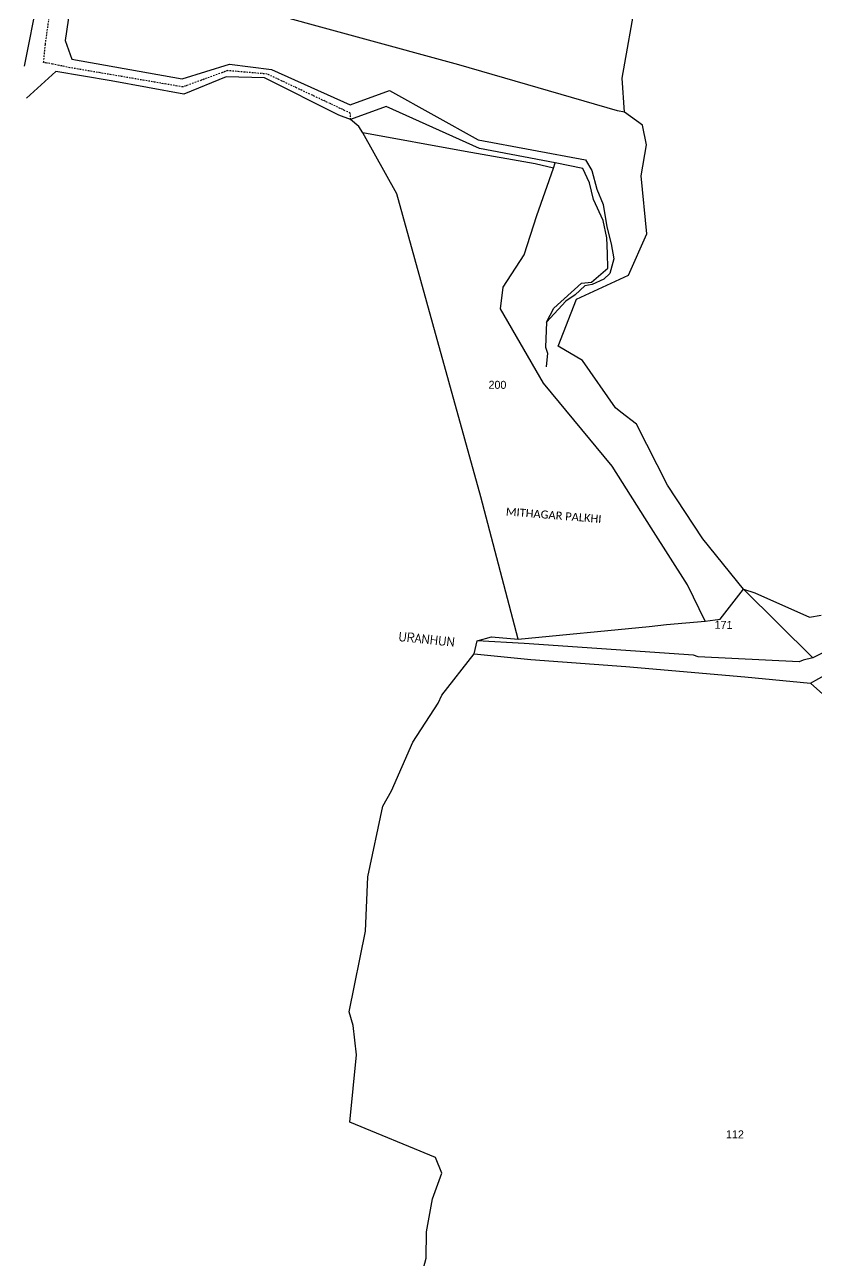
# Model space of a CAD drawing. Header units: metres. Extents: x 283891 to 286762, y 2086732 to 2090354.
# Drawn here: x 283912 to 284791, y 2088093 to 2089464 of the extents above; entities that cross this region are included whole.
import ezdxf
from ezdxf.enums import TextEntityAlignment as Align

# ---------------------------------------------------------------- set-up
doc = ezdxf.new("R2010")
doc.units = ezdxf.units.M
doc.header["$LTSCALE"] = 0.3
doc.header["$MEASUREMENT"] = 0
doc.linetypes.add('DASHDOT', pattern=[1, 0.5, -0.25, 0, -0.25])
for name, color, linetype in [('LINE_WATER', 4, 'Continuous'), ('POLY_PARCEL', 6, 'Continuous'), ('POLY_ROAD', 30, 'Continuous'), ('POLY_WATER', 4, 'Continuous'), ('TEXT_MAPIN', 7, 'Continuous'), ('TEXT_MAPOUT', 7, 'Continuous'), ('TEXT_PARCEL', 7, 'Continuous'), ('V_BOUND_LINE', 7, 'Continuous'), ('V_BOUND_STREAM_LINE', 7, 'DASHDOT')]:
    doc.layers.add(name, color=color, linetype=linetype)
doc.styles.add('Legend', font='calibri.ttf')
doc.styles.get("Standard").update_dxf_attribs({"font": 'simplex.shx'})
doc.styles.add('TEXT_MAP', font='', dxfattribs={"height": 1.8})
doc.styles.get('TEXT_MAP').set_extended_font_data('Kruti Dev 050')

msp = doc.modelspace()

# ---------------------------------------------------------------- linework, layer by layer
at = {"layer": 'LINE_WATER'}
for p, q in [((284491.2, 2089133.5), (284490.1, 2089105.7)), ((284490.1, 2089105.7), (284492.5, 2089099.2)), ((284492.5, 2089099.2), (284490.9, 2089084))]:
    msp.add_line(p, q, dxfattribs=at)
at = {"layer": 'POLY_PARCEL'}
for p, q in [((284575.1, 2089404.2), (284594, 2089509)), ((284393.9, 2089418.9), (284164.9, 2089481.4)), ((284570, 2089368), (284393.9, 2089418.9)), ((284577.8, 2089366.4), (284575.1, 2089404.2)), ((284577.8, 2089366.4), (284570, 2089368)), ((284598, 2089352.3), (284577.8, 2089366.4)), ((284401.1, 2089322.8), (284287.3, 2089343.8)), ((284602.4, 2089330.2), (284598, 2089352.3)), ((284596.3, 2089295.8), (284602.4, 2089330.2)), ((284478.6, 2089309.3), (284401.1, 2089322.8)), ((284499, 2089304.4), (284478.6, 2089309.3)), ((284480.7, 2089252), (284499, 2089304.4)), ((284499, 2089304.4), (284501, 2089310.3)), ((284602.6, 2089231.5), (284596.3, 2089295.8)), ((284466.6, 2089208.2), (284480.7, 2089252)), ((284582.2, 2089185.6), (284602.6, 2089231.5)), ((284443.3, 2089172.5), (284466.6, 2089208.2)), ((284524.7, 2089159.1), (284582.2, 2089185.6)), ((284440.3, 2089148.5), (284443.3, 2089172.5)), ((284504.3, 2089107.1), (284524.7, 2089159.1)), ((284488, 2089066), (284440.3, 2089148.5)), ((284531.2, 2089090.9), (284504.3, 2089107.1)), ((284567.9, 2089038.7), (284531.2, 2089090.9)), ((284564.3, 2088973.8), (284488, 2089066)), ((284573.8, 2089033.8), (284567.9, 2089038.7)), ((284591, 2089020.6), (284573.8, 2089033.8)), ((284625.5, 2088952.7), (284591, 2089020.6)), ((284607.3, 2088905.5), (284564.3, 2088973.8)), ((284664.7, 2088893.4), (284625.5, 2088952.7)), ((284647.9, 2088842.2), (284607.3, 2088905.5)), ((284709.8, 2088837.3), (284664.7, 2088893.4)), ((284667.4, 2088801.9), (284647.9, 2088842.2)), ((284684.1, 2088804), (284709.8, 2088837.3)), ((284709.8, 2088837.3), (284722.6, 2088833.3)), ((284709.8, 2088837.3), (284787.1, 2088761.1)), ((284722.6, 2088833.3), (284783.1, 2088806.5)), ((284783.1, 2088806.5), (284796.2, 2088808.7)), ((284459.8, 2088782.1), (284605.3, 2088795.9)), ((284605.3, 2088795.9), (284624.6, 2088798.3)), ((284624.6, 2088798.3), (284667.4, 2088801.9)), ((284667.4, 2088801.9), (284684.1, 2088804)), ((284784.5, 2088733.1), (284864.1, 2088661.6))]:
    msp.add_line(p, q, dxfattribs=at)
at = {"layer": 'POLY_ROAD'}
for p, q in [((284850.2, 2088793.2), (284787.1, 2088761.1)), ((284466.3, 2088777.3), (284414.3, 2088779.9)), ((284654.3, 2088764.2), (284466.3, 2088777.3)), ((284784.5, 2088733.1), (284845.2, 2088767.7)), ((284411.1, 2088765.6), (284473.9, 2088759.3)), ((284473.9, 2088759.3), (284579.5, 2088751.7)), ((284659.6, 2088762.5), (284654.3, 2088764.2)), ((284771.8, 2088756.8), (284659.6, 2088762.5)), ((284776.2, 2088758.6), (284771.8, 2088756.8)), ((284787.1, 2088761.1), (284776.2, 2088758.6)), ((284579.5, 2088751.7), (284711.4, 2088740.1)), ((284711.4, 2088740.1), (284784.5, 2088733.1))]:
    msp.add_line(p, q, dxfattribs=at)
at = {"layer": 'POLY_WATER'}
for p, q in [((283972.9, 2089557.3), (283956.9, 2089446)), ((283911.9, 2089417.6), (283931.7, 2089518.3)), ((283956.9, 2089446), (283964.1, 2089425.5)), ((283964.1, 2089425.5), (284086.9, 2089403.5)), ((283946.4, 2089411.7), (283914.1, 2089382)), ((284007.9, 2089401.3), (283946.4, 2089411.7)), ((284086.9, 2089403.5), (284139.4, 2089419.7)), ((284139.4, 2089419.7), (284185.9, 2089414)), ((284185.9, 2089414), (284273.4, 2089374.5)), ((284088.6, 2089386.6), (284007.9, 2089401.3)), ((284135.5, 2089405.7), (284088.6, 2089386.6)), ((284178.2, 2089404.6), (284135.5, 2089405.7)), ((284260.8, 2089363.1), (284178.2, 2089404.6)), ((284273.4, 2089374.5), (284316.8, 2089390.5)), ((284316.8, 2089390.5), (284415.5, 2089335.8)), ((284313.3, 2089373), (284273.7, 2089358.4)), ((284416.8, 2089326.4), (284313.3, 2089373)), ((284273.7, 2089358.4), (284260.8, 2089363.1)), ((284415.5, 2089335.8), (284534.6, 2089313.8)), ((284501, 2089310.3), (284416.8, 2089326.4)), ((284531.5, 2089304.2), (284501, 2089310.3)), ((284539, 2089288.1), (284531.5, 2089304.2)), ((284534.6, 2089313.8), (284541.4, 2089301.8)), ((284541.4, 2089301.8), (284547, 2089281.1)), ((284543.4, 2089269.6), (284539, 2089288.1)), ((284547, 2089281.1), (284554.1, 2089264.3)), ((284554, 2089246.2), (284543.4, 2089269.6)), ((284554.1, 2089264.3), (284558.4, 2089239.5)), ((284558.3, 2089227.3), (284554, 2089246.2)), ((284558.4, 2089239.5), (284563.1, 2089220.3)), ((284558.9, 2089209.9), (284558.3, 2089227.3)), ((284563.1, 2089220.3), (284566.1, 2089203.9)), ((284559.4, 2089193.5), (284558.9, 2089209.9)), ((284541.1, 2089178), (284559.4, 2089193.5)), ((284566.1, 2089203.9), (284561.4, 2089187.6)), ((284530, 2089176.7), (284541.1, 2089178)), ((284554.8, 2089181.4), (284541.8, 2089175.2)), ((284561.4, 2089187.6), (284554.8, 2089181.4)), ((284499.4, 2089149.1), (284530, 2089176.7)), ((284522.9, 2089163.9), (284512.7, 2089157)), ((284533.8, 2089173.9), (284522.9, 2089163.9)), ((284541.8, 2089175.2), (284533.8, 2089173.9)), ((284512.7, 2089157), (284491.2, 2089133.5)), ((284491.2, 2089133.5), (284499.4, 2089149.1))]:
    msp.add_line(p, q, dxfattribs=at)
at = {"layer": 'V_BOUND_LINE'}
for p, q in [((284283, 2089350.6), (284273.7, 2089358.4)), ((284287.3, 2089343.8), (284283, 2089350.6)), ((284325.2, 2089275.9), (284287.3, 2089343.8)), ((284365, 2089131.8), (284325.2, 2089275.9)), ((284418.2, 2088939.9), (284365, 2089131.8)), ((284459.8, 2088782.1), (284418.2, 2088939.9)), ((284411.1, 2088765.6), (284414.3, 2088779.9)), ((284414.3, 2088779.9), (284430.1, 2088784.6)), ((284430.1, 2088784.6), (284459.8, 2088782.1)), ((284374.9, 2088719.8), (284411.1, 2088765.6)), ((284370.8, 2088710.8), (284374.9, 2088719.8)), ((284342.8, 2088667.6), (284370.8, 2088710.8)), ((284319, 2088613.7), (284342.8, 2088667.6)), ((284309.7, 2088596.7), (284319, 2088613.7)), ((284292.8, 2088518.2), (284309.7, 2088596.7)), ((284290.2, 2088457.9), (284292.8, 2088518.2)), ((284272.2, 2088368.7), (284290.2, 2088457.9)), ((284276.8, 2088353.2), (284272.2, 2088368.7)), ((284280.5, 2088320.8), (284276.8, 2088353.2)), ((284272.8, 2088246.2), (284280.5, 2088320.8)), ((284368.1, 2088207), (284272.8, 2088246.2)), ((284375, 2088189.4), (284368.1, 2088207)), ((284364.7, 2088160.9), (284375, 2088189.4)), ((284357.9, 2088124.4), (284364.7, 2088160.9)), ((284357.6, 2088095.4), (284357.9, 2088124.4)), ((284350, 2088065.9), (284357.6, 2088095.4))]:
    msp.add_line(p, q, dxfattribs=at)
at = {"layer": 'V_BOUND_STREAM_LINE', "ltscale": 10}
for p, q in [((283934.9, 2089441.8), (283940.7, 2089482.9)), ((283933, 2089421.7), (283934.9, 2089441.8)), ((283942.8, 2089419.9), (283933, 2089421.7)), ((283962.1, 2089415.9), (283942.8, 2089419.9)), ((284087.6, 2089394.5), (283962.1, 2089415.9)), ((284137.2, 2089412.6), (284087.6, 2089394.5)), ((284181.2, 2089408.8), (284137.2, 2089412.6)), ((284273.4, 2089365.5), (284181.2, 2089408.8)), ((284273.7, 2089358.4), (284273.4, 2089365.5))]:
    msp.add_line(p, q, dxfattribs=at)

# ---------------------------------------------------------------- texts
at = {"layer": 'TEXT_MAPIN', "style": 'Legend'}
msp.add_text('MITHAGAR PALKHI', height=8.877, rotation=355.4769, dxfattribs=at).set_placement((284445.9, 2088919.2))
at = {"layer": 'TEXT_MAPOUT'}
msp.add_text('URANHUN', height=9.86, rotation=354.2346, dxfattribs=at).set_placement((284326.4, 2088780.1))
at = {"layer": 'TEXT_PARCEL', "style": 'TEXT_MAP'}
for s, p in [('200', (284436.8, 2089064.1)), ('171', (284687.8, 2088797.8)), ('112', (284700.5, 2088232.7))]:
    msp.add_text(s, height=8.88, rotation=359.4655, dxfattribs=at).set_placement(p, align=Align.MIDDLE)

doc.saveas('drawing.dxf')
